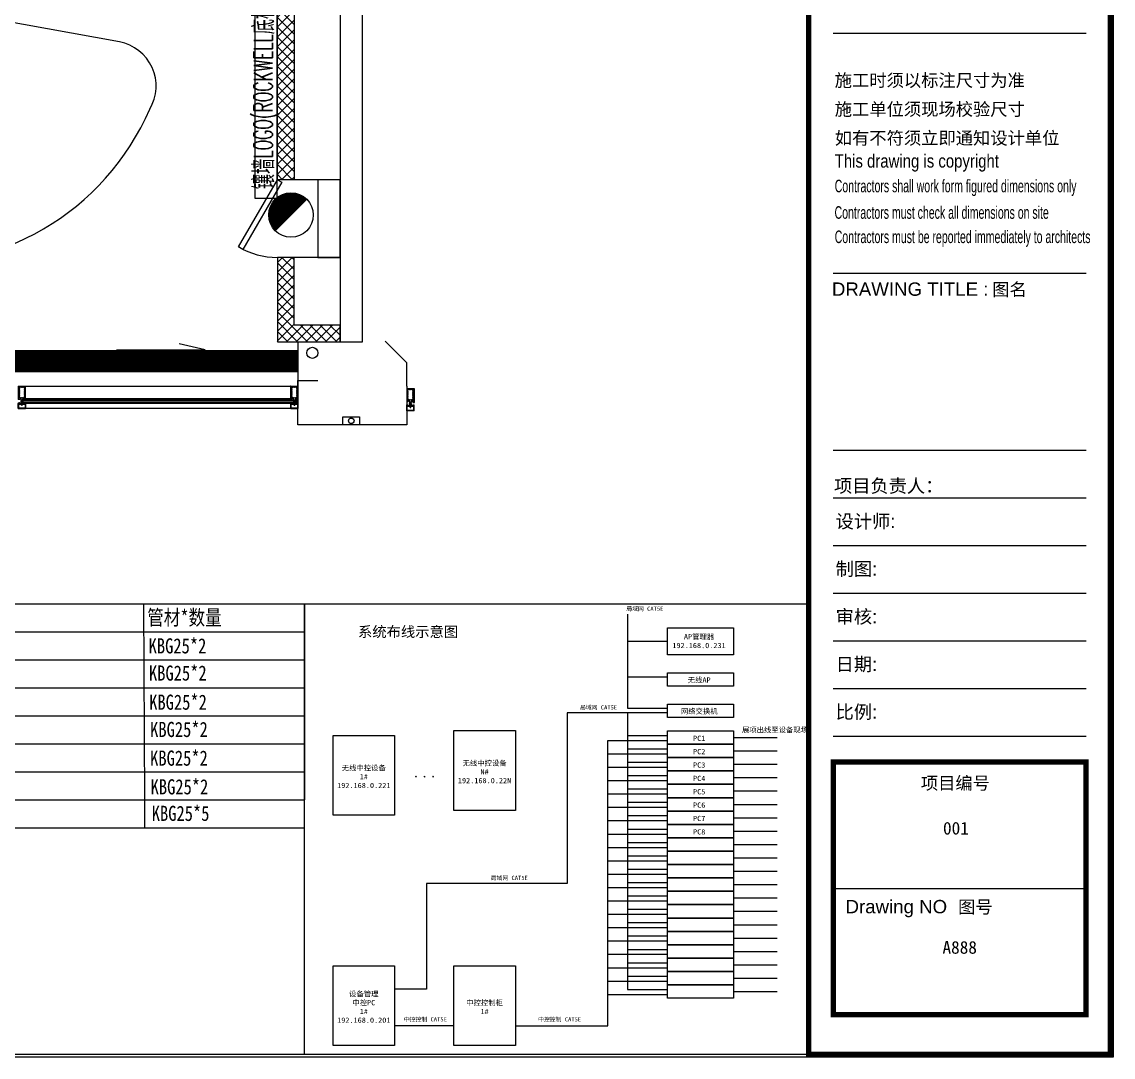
# Model space of a CAD drawing. Header units: millimetres. Extents: x 89805 to 1757503, y 48266 to 267832.
# Drawn here: x 890658 to 900490, y 117345 to 126673 of the extents above; entities that cross this region are included whole.
import ezdxf

# ---------------------------------------------------------------- set-up
doc = ezdxf.new("R2010")
doc.units = ezdxf.units.MM
doc.header["$LTSCALE"] = 1000
doc.linetypes.add('CONTINOUS', pattern=[0])
doc.linetypes.add('HIDDEN', pattern=[9.525, 6.35, -3.175])
for name, color, linetype in [('BZ', 1, 'Continuous'), ('G-新建隔墙', 4, 'Continuous'), ('G-装饰造型轮廓线', 3, 'Continuous'), ('GASK', 243, 'Continuous'), ('GLASS', 230, 'Continuous'), ('HATCH-OTHER', 161, 'Continuous'), ('PJ', 4, 'Continuous'), ('PUB_DIM', 3, 'Continuous'), ('PUB_TEXT', 7, 'Continuous'), ('SEAL', 95, 'Continuous'), ('SHEET', 2, 'Continuous'), ('TC', 4, 'Continuous'), ('WALL', 111, 'Continuous'), ('WALL-WIDE', 6, 'Continuous'), ('WINDOW', 2, 'Continuous'), ('WP_F_E', 6, 'Continuous'), ('WZ', 3, 'Continuous'), ('XC', 3, 'Continuous'), ('XX', 6, 'HIDDEN'), ('图框', 7, 'Continuous'), ('外挂石材', 31, 'Continuous'), ('多媒体弱电', 5, 'Continuous'), ('标注线', 8, 'Continuous'), ('雨水管', 3, 'Continuous')]:
    doc.layers.add(name, color=color, linetype=linetype)
doc.styles.add('_TCH_DIM', font='simplex_.ttf', dxfattribs={"bigfont": 'GBCBIG'})
doc.styles.add('HZ', font='bzxw.shx', dxfattribs={"width": 0.8, "bigfont": 'bzhz.shx'})
doc.styles.get("Standard").update_dxf_attribs({"font": 'txt', "bigfont": 'gbcbig.shx'})
doc.styles.add('WMF-Arial0', font='arial.ttf')
doc.styles.add('WMF-黑体0', font='simhei.ttf')
doc.styles.add('黑体', font='simhei.ttf', dxfattribs={"width": 0.7})
doc.linetypes.add('BATTING', pattern='A,0.0001,-0.1,[134,ltypeshp.shx,S=0.1,R=0,X=-0.1,Y=0],-0.2,[134,ltypeshp.shx,S=0.1,R=180,X=0.1,Y=0],-0.1', length=0.4001)
pattern_1 = [(45, (-555063.2, -151046.9), (-44.1941738, 44.1941738), []), (135, (-555063.2, -151046.9), (-44.1941738, -44.1941738), [])]

# ---------------------------------------------------------------- blocks, each defined once
blk = doc.blocks.new('dfghh')
at = {"layer": 'SHEET'}
for p, q in [((-36.41, 102.61), (-3.21, 102.61)), ((-36.41, 79.35), (-3.21, 79.35)), ((-36.41, 79.35), (-3.21, 79.35)), ((-36.41, 73.09), (-3.21, 73.09)), ((-36.41, 66.84), (-3.21, 66.84)), ((-36.41, 60.58), (-3.21, 60.58)), ((-36.41, 54.32), (-3.21, 54.32)), ((-36.41, 48.07), (-3.21, 48.07)), ((-36.41, 41.81), (-3.21, 41.81)), ((-36.41, 21.81), (-3.21, 21.81))]:
    blk.add_line(p, q, dxfattribs=at)
at = {"layer": 'SHEET', "const_width": 0.708}
blk.add_lwpolyline([(-3.21, 5.21), (-36.41, 5.21), (-36.41, 38.41), (-3.21, 38.41)], close=True, dxfattribs=at)
at = {"layer": 'WALL-WIDE', "color": 2, "ltscale": 150}
blk.add_line((-3.21, 134.06), (-36.41, 134.06), dxfattribs=at)
at = {"layer": 'WALL-WIDE', "color": 4}
blk.add_lwpolyline([(-579.5, 402.72), (0.35, 402.72), (0.35, -0.35), (-579.5, -0.35)], close=True, dxfattribs=at)
at = {"layer": '图框', "const_width": 0.708}
blk.add_lwpolyline([(0, 0), (-39.62, 0), (-39.62, 402.36), (0, 402.36)], close=True, dxfattribs=at)
at = {"color": 2, "lineweight": 0}
for s, height, style, p in [('施工时须以标注尺寸为准', 1.6644, 'WMF-黑体0', (-36.21, 127.09)), ('施工单位须现场校验尺寸', 1.6644, 'WMF-黑体0', (-36.21, 123.3)), ('如有不符须立即通知设计单位', 1.6644, 'WMF-黑体0', (-36.21, 119.51)), ('DRAWING TITLE :', 1.7535, 'WMF-Arial0', (-36.58, 99.63)), ('图名', 1.664, 'WMF-黑体0', (-15.53, 99.63)), ('项目负责人：', 1.754, 'WMF-Arial0', (-36.3, 73.8)), ('设计师:', 1.754, 'WMF-Arial0', (-36.09, 69.13)), ('制图:', 1.754, 'WMF-Arial0', (-36.09, 62.88)), ('审核:', 1.754, 'WMF-Arial0', (-36.09, 56.62)), ('日期:', 1.754, 'WMF-Arial0', (-36.09, 50.37)), ('比例:', 1.754, 'WMF-Arial0', (-36.09, 44.11)), ('项目编号', 1.664, 'WMF-黑体0', (-24.9, 34.8)), ('001', 1.664, 'WMF-黑体0', (-21.99, 28.88)), ('Drawing NO    ', 1.7535, 'WMF-Arial0', (-34.79, 18.54)), ('图号', 1.664, 'WMF-黑体0', (-20.01, 18.54)), ('A888', 1.664, 'WMF-黑体0', (-22.06, 13.23))]:
    blk.add_text(s, height=height, dxfattribs=dict(at, style=style)).set_placement(p)
at = {"color": 1, "lineweight": 0, "style": 'WMF-Arial0', "width": 0.8}
blk.add_text('This drawing is copyright', height=1.7535, dxfattribs=at).set_placement((-36.21, 116.46))
at = {"color": 2, "lineweight": 0, "style": 'WMF-Arial0', "width": 0.6}
for s, p in [('Contractors shall work form figured dimensions only', (-36.21, 113.22)), ('Contractors must check all dimensions on site', (-36.23, 109.74)), ('Contractors must be reported immediately to architects', (-36.21, 106.55))]:
    blk.add_text(s, height=1.6502, dxfattribs=at).set_placement(p)
blk = doc.blocks.new('$QC001_1')
blk.add_line((-134.2, 584.4), (148.6, 301.5))
at = {"const_width": 200}
blk.add_lwpolyline([(77.9, 372.2, 1), (-63.5, 513.7, -2.871181)], format="xyb", dxfattribs=at)
blk.add_lwpolyline([(325, 0), (325, 200), (-375, 200), (-375, 0)], close=True)
blk.add_circle((7.2, 442.9), 200)
at = {"style": 'HZ', "flags": 1}
for tag in ['UNIT', 'WHAT', 'SPEC']:
    blk.add_attdef(tag, (0, 0), '', height=0.001, dxfattribs=at)
blk = doc.blocks.new('xjt')
at = {"layer": 'TC'}
h = blk.add_hatch(dxfattribs=at)
h.set_pattern_fill('ANSI37', color=256, scale=0.3, angle=90, style=0)
h.set_pattern_definition([(135, (-101501.351, 55215.8413), (0.67351921, 0.67351921), []), (45, (-101501.351, 55215.8413), (0.67351921, -0.67351921), [])])
edge = h.paths.add_edge_path(flags=16)
edge.add_arc((-101513.6, 45460), 1.08, 90, 270)
edge.add_line((-101513.6, 45459), (-101513.3, 45459))
edge.add_arc((-101513.3, 45460), 1.08, 270, 450)
edge.add_line((-101513.3, 45461.1), (-101513.6, 45461.1))
edge = h.paths.add_edge_path(flags=16)
edge.add_arc((-101511, 45461.6), 0.541, 90, 180, ccw=False)
edge.add_line((-101511, 45462.1), (-101510, 45462.1))
edge.add_arc((-101510, 45461.6), 0.541, 0, 90, ccw=False)
edge.add_line((-101509.5, 45461.6), (-101509.5, 45458.9))
edge.add_arc((-101510, 45458.9), 0.541, -90, 0, ccw=False)
edge.add_line((-101510, 45458.4), (-101511, 45458.4))
edge.add_arc((-101511, 45458.9), 0.541, -180, -90, ccw=False)
edge.add_line((-101511.6, 45458.9), (-101511.6, 45461.6))
edge = h.paths.add_edge_path()
edge.add_arc((-101507.1, 45455.3), 0.324, -112.66705, 25.35497, ccw=False)
edge.add_line((-101507.2, 45455), (-101508.8, 45455.5))
edge.add_arc((-101509.4, 45454.6), 1.12, 57.94704, 89.84571)
edge.add_line((-101509.4, 45455.7), (-101512.8, 45455.7))
edge.add_line((-101512.8, 45455.7), (-101512.8, 45457.8))
edge.add_arc((-101513, 45457.8), 0.216, -0.01141, 90.02458)
edge.add_line((-101513, 45458), (-101514, 45458))
edge.add_arc((-101514, 45457.8), 0.216, 89.99939, 180.00147)
edge.add_line((-101514.2, 45457.8), (-101514.2, 45457.5))
edge.add_arc((-101514.2, 45457.3), 0.176, -153.43197, 74.12251, ccw=False)
edge.add_line((-101514.4, 45457.2), (-101515.6, 45458.6))
edge.add_arc((-101514, 45460), 2.16, 139.16882, 220.8359, ccw=False)
edge.add_line((-101515.6, 45461.4), (-101514.4, 45462.8))
edge.add_arc((-101514.2, 45462.7), 0.176, -74.09011, 153.44695, ccw=False)
edge.add_line((-101514.2, 45462.6), (-101514.2, 45462.3))
edge.add_arc((-101514, 45462.3), 0.216, 179.99005, 270.02397)
edge.add_line((-101514, 45462), (-101513, 45462))
edge.add_arc((-101513, 45462.3), 0.216, 269.99938, 360.00148)
edge.add_line((-101512.8, 45462.3), (-101512.8, 45464.5))
edge.add_line((-101512.8, 45464.5), (-101509.9, 45464.6))
edge.add_arc((-101510, 45467.3), 2.72, -87.266, -57.14387)
edge.add_line((-101508.5, 45465), (-101507.4, 45465.8))
edge.add_arc((-101507.2, 45465.6), 0.378, -35, 137, ccw=False)
edge.add_line((-101506.9, 45465.3), (-101507.5, 45464.5))
edge.add_arc((-101504.6, 45460.1), 5.22, 123.24259, 134.46294)
edge.add_line((-101508.3, 45463.8), (-101508.3, 45462.7))
edge.add_arc((-101506.9, 45465.5), 3.06, 243.93655, 266.72079)
edge.add_line((-101507.1, 45462.4), (-101507, 45462.4))
edge.add_arc((-101507.1, 45462.1), 0.324, -58.42964, 71.05491, ccw=False)
edge.add_line((-101506.9, 45461.8), (-101508.1, 45461.3))
edge.add_arc((-101508, 45461.1), 0.324, 121.57014, 238.42944)
edge.add_line((-101508.1, 45460.8), (-101506.9, 45460.3))
edge.add_arc((-101507.1, 45460), 0.324, -58.42944, 58.42978, ccw=False)
edge.add_line((-101506.9, 45459.8), (-101508.1, 45459.3))
edge.add_arc((-101508, 45459), 0.324, 121.57029, 238.42944)
edge.add_line((-101508.1, 45458.7), (-101506.9, 45458.3))
edge.add_arc((-101507.1, 45458), 0.324, -58.42944, 58.42978, ccw=False)
edge.add_line((-101506.9, 45457.7), (-101508.1, 45457.2))
edge.add_arc((-101507.9, 45457), 0.324, 121.5656, 201.64107)
edge.add_line((-101508.2, 45456.9), (-101506.8, 45455.4))
at = {"layer": 'GASK'}
for points in [[(-101506.8, 45455.4, -0.687422), (-101507.2, 45455), (-101508.8, 45455.5, 0.14009), (-101509.4, 45455.7), (-101513, 45455.7), (-101513, 45457.8, 0.414398), (-101513.2, 45458), (-101514.2, 45458, 0.414224), (-101514.4, 45457.8), (-101514.4, 45457.5, -1.533331), (-101514.6, 45457.2), (-101515.8, 45458.6, -0.37223), (-101515.8, 45461.4), (-101514.6, 45462.8, -1.533076), (-101514.4, 45462.6), (-101514.4, 45462.3, 0.414387), (-101514.2, 45462), (-101513.2, 45462, 0.414224), (-101513, 45462.3), (-101513, 45464.5), (-101509.9, 45464.6, 0.132195), (-101508.5, 45465), (-101507.4, 45465.8, -0.932515), (-101506.9, 45465.3), (-101507.5, 45464.5, 0.048997), (-101508.3, 45463.8), (-101508.3, 45462.7, 0.099744), (-101507.1, 45462.4), (-101507, 45462.4, -0.633913), (-101506.9, 45461.8), (-101508.1, 45461.3, 0.559221), (-101508.1, 45460.8), (-101506.9, 45460.3, -0.55922), (-101506.9, 45459.8), (-101508.1, 45459.3, 0.55922), (-101508.1, 45458.7), (-101506.9, 45458.3, -0.55922), (-101506.9, 45457.7), (-101508.1, 45457.2, 0.364343), (-101508.2, 45456.9)], [(-101513.6, 45461.1, 1), (-101513.6, 45459), (-101513.3, 45459, 1), (-101513.3, 45461.1)], [(-101511.6, 45461.6, -0.414214), (-101511, 45462.1), (-101510, 45462.1, -0.414214), (-101509.5, 45461.6), (-101509.5, 45458.9, -0.414214), (-101510, 45458.4), (-101511, 45458.4, -0.414214), (-101511.6, 45458.9)]]:
    blk.add_lwpolyline(points, format="xyb", close=True, dxfattribs=at)
blk = doc.blocks.new('ewgfg')
at = {"layer": 'SEAL'}
h = blk.add_hatch(dxfattribs=at)
h.set_pattern_fill('ANSI31', color=256, scale=0.4, style=0)
h.set_pattern_definition([(45, (-4249.88207, 19747.53816), (-0.35355339, 0.35355339), [])])
edge = h.paths.add_edge_path()
edge.add_arc((1976.9, 2077.5), 7.76, 344.15747, 391.93259)
edge.add_line((1983.5, 2081.6), (1985.9, 2081.6))
edge.add_arc((1986.3, 2081.4), 0.378, 151.33609, 227)
edge.add_line((1986, 2081.2), (1986.8, 2080.1))
edge.add_arc((1984.5, 2078.6), 2.72, 2.734, 32.85613, ccw=False)
edge.add_line((1987.2, 2078.7), (1987.3, 2075.6))
edge.add_line((1987.3, 2075.6), (1985.9, 2075.6))
edge.add_arc((1985.9, 2075.1), 0.5, 90, 200)
edge.add_line((1985.4, 2074.9), (1985.5, 2074.9))
edge.add_line((1985.5, 2074.9), (1985.4, 2074.9))
edge.add_line((1985.4, 2074.9), (1985.2, 2075.3))
edge.add_arc((1984.8, 2075.1), 0.5, 19.56208, 146.16593)
at = {"layer": 'TC'}
h = blk.add_hatch(dxfattribs=at)
h.set_pattern_fill('AR-SAND', color=256, scale=0.4, style=0)
h.set_pattern_definition([(37.5, (1983.476, 2074.86), (-0.64, 19.577), [0, -15.443, 0, -17.272, 0, -16.51]), (7.5, (1983.476, 2074.86), (17.98, 28.673), [0, -8.331, 0, -13.919, 0, -5.334]), (327.5, (1970.979, 2074.86), (31.64, 0.057), [0, -5.08, 0, -18.288, 0, -23.876]), (317.5, (1970.98, 2074.86), (30.542, 8.917), [0, -2.54, 0, -11.989, 0, -13.716])])
h.paths.add_polyline_path([(1983.5, 2081.6), (1988.7, 2081.6), (1988.7, 2074.9), (1983.5, 2074.9)])
at = {"layer": 'SEAL'}
blk.add_arc((1976.9, 2077.5), 7.76, 342.00846, 31.93259, dxfattribs=at)
at = {"layer": '标注线', "rotation": 90}
blk.add_blockref('xjt', (47451.8, 103588.6), dxfattribs=at)
blk = doc.blocks.new('M8T')
at = {"layer": 'PJ'}
blk.add_line((0, -5), (0, 0), dxfattribs=at)
blk.add_lwpolyline([(-5, 0), (-5, 0), (5, 0), (5, 0)], dxfattribs=at)
blk.add_lwpolyline([(-7, 0), (7, 0), (7, -5), (6, -5), (-6, -5), (-7, -5)], close=True, dxfattribs=at)
blk.add_lwpolyline([(-7, -5, 0.154701), (0, -5, 1.166596), (0, -5, 0.154701), (7, -5)], format="xyb", dxfattribs=at)
blk = doc.blocks.new('A$C0DF30340')
at = {"layer": 'GASK'}
h = blk.add_hatch(dxfattribs=at)
h.set_pattern_fill('ANSI37', color=256, scale=10, angle=-90, style=0)
h.set_pattern_definition([(315, (-6739.0329, 24457.4036), (0.883883476, 0.883883476), []), (45, (-6739.0329, 24457.4036), (-0.883883476, 0.883883476), [])])
h.paths.add_polyline_path([(8.5, -13.5), (8.5, -15.5), (-8.5, -15.5), (-8.5, -13.5)])
at = {"lineweight": 35}
for points in [[(30, -16, -0.339454), (29.9, -15.3), (31, -13.5), (32.5, -13.5), (32.5, -57.5), (-32.5, -57.5), (-32.5, -13.5), (-31, -13.5), (-29.9, -15.3, -0.339454), (-30, -16), (-31, -16.9), (-31, -20.5), (-28, -20.5), (-28, -22), (-31, -22), (-31, -56), (31, -56), (31, -22), (28, -22), (28, -20.5), (31, -20.5), (31, -16.9)], [(30.4, -17.4, 0.339454), (30.3, -16.5), (29.5, -15.7), (30.5, -13.9, 0.57735), (30.2, -13.5), (26.8, -13.5, 0.414214), (26.5, -13.8), (26.5, -14.4, 0.414214), (26.8, -14.7), (27.7, -14.7, -0.414214), (28, -15), (28, -16.4, -0.414214), (27.7, -16.7), (22.3, -16.7, -0.414214), (22, -16.4), (22, -15, -0.414214), (22.3, -14.7), (23.2, -14.7, 0.414214), (23.5, -14.4), (23.5, -13.8, 0.414214), (23.2, -13.5), (20.8, -13.5, 0.414214), (20.5, -13.8), (20.5, -16.7), (12.9, -16.7), (9.9, -15.5), (9.3, -13.5), (8.5, -13.5), (8.5, -15.5), (0, -15.5), (-8.5, -15.5), (-8.5, -13.5), (-9.3, -13.5), (-9.9, -15.5), (-12.9, -16.7), (-20.5, -16.7), (-20.5, -13.8, 0.414214), (-20.8, -13.5), (-23.2, -13.5, 0.414214), (-23.5, -13.8), (-23.5, -14.4, 0.414214), (-23.2, -14.7), (-22.3, -14.7, -0.414214), (-22, -15), (-22, -16.4, -0.414214), (-22.3, -16.7), (-27.7, -16.7, -0.414214), (-28, -16.4), (-28, -15, -0.414214), (-27.7, -14.7), (-26.8, -14.7, 0.414214), (-26.5, -14.4), (-26.5, -13.8, 0.414214), (-26.8, -13.5), (-30.2, -13.5, 0.57735), (-30.5, -13.9), (-29.5, -15.7), (-30.3, -16.5, 0.339454), (-30.4, -17.4), (-29, -20), (-27.7, -20), (-27.7, -19.2), (-8.5, -19.2), (-8.5, -18.2), (-0.6, -18.2, 0.198912), (-0.4, -18.1), (-0.2, -17.9, -0.414214), (0.2, -17.9), (0.4, -18.1, 0.198912), (0.6, -18.2), (8.5, -18.2), (8.5, -19.2), (27.7, -19.2), (27.7, -20), (29, -20)]]:
    blk.add_lwpolyline(points, format="xyb", close=True, dxfattribs=at)
at = {"layer": 'GASK'}
blk.add_lwpolyline([(8.5, -13.5), (8.5, -15.5), (-8.5, -15.5), (-8.5, -13.5)], close=True, dxfattribs=at)
at = {"layer": 'PJ'}
for p, q in [((-5, -19.8), (-5.8, -20.2)), ((-5.8, -20.2), (-5.8, -24.6)), ((-5, -25), (-5.8, -24.6)), ((5, -19.8), (-5, -19.8)), ((5, -25), (-5, -25)), ((-3, -13.5), (-3, -10)), ((-3, -29), (3, -29)), ((-2.9, -20.2), (-2.9, -24.6)), ((-2.5, -29.5), (-2.5, -25)), ((-2, -13.5), (-2, -10)), ((-0.9, -18.2), (-0.2, -19.8)), ((0.2, -18.2), (1, -19.8)), ((2, -13.5), (2, -10)), ((2.5, -29.5), (2.5, -25)), ((2.9, -20.2), (2.9, -24.6)), ((3, -13.5), (3, -10)), ((5, -19.8), (5.8, -20.2)), ((5, -25), (5.8, -24.6)), ((5.8, -20.2), (5.8, -24.6))]:
    blk.add_line(p, q, dxfattribs=at)
at = {"layer": 'PJ', "color": 1}
blk.add_lwpolyline([(-7.1, -18.9), (-5.8, -18.2), (0.2, -18.2), (6.2, -18.2), (7.8, -19.5)], dxfattribs=at)
at = {"layer": 'PJ'}
blk.add_lwpolyline([(-4.7, -19.8), (4.6, -19.8), (4.6, -18.2), (-4.7, -18.2)], close=True, dxfattribs=at)
blk.add_lwpolyline([(3, -25), (3, -29), (2.5, -29.5), (-2.5, -29.5), (-3, -29), (-3, -25)], dxfattribs=at)
for centre, start, end in [((-5.8, -29.4), 72.41205, 85.64352), ((-5.8, -15.4), 274.35648, 287.58795), ((0, -29.4), 72.41205, 107.58795), ((0, -15.4), 252.41205, 287.58795), ((5.8, -29.4), 94.35648, 107.58795), ((5.8, -15.4), 252.41205, 265.64352)]:
    blk.add_arc(centre, 9.55, start, end, dxfattribs=at)
at = {"layer": 'PJ', "xscale": 0.75, "yscale": 0.75, "zscale": 0.75, "rotation": 180}
blk.add_blockref('M8T', (0, -10), dxfattribs=at)
at = {"layer": 'WZ'}
blk.add_blockref('ewgfg', (-2016.8, -2089.1), dxfattribs=at)
at = {"layer": 'WZ', "xscale": -1}
blk.add_blockref('ewgfg', (2016.8, -2089.1), dxfattribs=at)
blk = doc.blocks.new('136EM1283T+20')
at = {"lineweight": 15, "ltscale": 2}
h = blk.add_hatch(dxfattribs=at)
h.set_pattern_fill('ANSI37', color=1, scale=0.45, style=0)
h.set_pattern_definition([(45, (-7.1094, 124.7), (-1.01028, 1.01028), []), (135, (-7.1094, 124.7), (-1.01028, -1.01028), [])])
edge = h.paths.add_edge_path()
edge.add_line((-4.1, 135.3), (-4.1, 136.3))
edge.add_arc((-2.9, 136.3), 1.2, 150, 180, ccw=False)
edge.add_line((-3.9, 136.9), (-3.5, 137.7))
edge.add_line((-3.5, 137.7), (-2.9, 138.7))
edge.add_arc((-3.1, 138.8), 0.21, 330, 360)
edge.add_line((-2.9, 138.8), (-2.9, 139.1))
edge.add_arc((-3.3, 139.1), 0.4, 360, 450)
edge.add_line((-3.3, 139.5), (-6.7, 139.5))
edge.add_arc((-6.7, 139.1), 0.4, 90, 180)
edge.add_line((-7.1, 139.1), (-7.1, 138.8))
edge.add_arc((-6.9, 138.8), 0.21, 180, 210)
edge.add_line((-7.1, 138.7), (-6.5, 137.7))
edge.add_line((-6.5, 137.7), (-6.1, 136.9))
edge.add_arc((-7.1, 136.3), 1.2, 0, 30, ccw=False)
edge.add_line((-5.9, 136.3), (-5.9, 135.3))
edge.add_line((-5.9, 135.3), (-5.9, 127.9))
edge.add_arc((-7.1, 127.9), 1.2, 330, 360, ccw=False)
edge.add_line((-6.1, 127.3), (-6.5, 126.5))
edge.add_line((-6.5, 126.5), (-7.1, 125.5))
edge.add_arc((-6.9, 125.4), 0.21, 150, 180)
edge.add_line((-7.1, 125.4), (-7.1, 125.1))
edge.add_arc((-6.7, 125.1), 0.4, 180, 270)
edge.add_line((-6.7, 124.7), (-3.3, 124.7))
edge.add_arc((-3.3, 125.1), 0.4, 270, 360)
edge.add_line((-2.9, 125.1), (-2.9, 125.4))
edge.add_arc((-3.1, 125.4), 0.21, 0, 30)
edge.add_line((-2.9, 125.5), (-3.5, 126.5))
edge.add_line((-3.5, 126.5), (-3.9, 127.3))
edge.add_arc((-2.9, 127.9), 1.2, 180, 210, ccw=False)
edge.add_line((-4.1, 127.9), (-4.1, 135.3))
h = blk.add_hatch(dxfattribs=at)
h.set_pattern_fill('ANSI37', color=1, scale=0.45, style=0)
h.set_pattern_definition([(45, (2.9093, 124.7), (-1.01028, 1.01028), []), (135, (2.9093, 124.7), (-1.01028, -1.01028), [])])
edge = h.paths.add_edge_path()
edge.add_line((4.1, 135.3), (4.1, 136.3))
edge.add_arc((2.9, 136.3), 1.2, 360, 390)
edge.add_line((3.9, 136.9), (3.5, 137.7))
edge.add_line((3.5, 137.7), (2.9, 138.7))
edge.add_arc((3.1, 138.8), 0.21, 180, 210, ccw=False)
edge.add_line((2.9, 138.8), (2.9, 139.1))
edge.add_arc((3.3, 139.1), 0.4, 90, 180, ccw=False)
edge.add_line((3.3, 139.5), (6.7, 139.5))
edge.add_arc((6.7, 139.1), 0.4, 0, 90, ccw=False)
edge.add_line((7.1, 139.1), (7.1, 138.8))
edge.add_arc((6.9, 138.8), 0.21, -30, 0, ccw=False)
edge.add_line((7.1, 138.7), (6.5, 137.7))
edge.add_line((6.5, 137.7), (6.1, 136.9))
edge.add_arc((7.1, 136.3), 1.2, 150, 180)
edge.add_line((5.9, 136.3), (5.9, 135.3))
edge.add_line((5.9, 135.3), (5.9, 127.9))
edge.add_arc((7.1, 127.9), 1.2, 180, 210)
edge.add_line((6.1, 127.3), (6.5, 126.5))
edge.add_line((6.5, 126.5), (7.1, 125.5))
edge.add_arc((6.9, 125.4), 0.21, 0, 30, ccw=False)
edge.add_line((7.1, 125.4), (7.1, 125.1))
edge.add_arc((6.7, 125.1), 0.4, 270, 360, ccw=False)
edge.add_line((6.7, 124.7), (3.3, 124.7))
edge.add_arc((3.3, 125.1), 0.4, 180, 270, ccw=False)
edge.add_line((2.9, 125.1), (2.9, 125.4))
edge.add_arc((3.1, 125.4), 0.21, 150, 180, ccw=False)
edge.add_line((2.9, 125.5), (3.5, 126.5))
edge.add_line((3.5, 126.5), (3.9, 127.3))
edge.add_arc((2.9, 127.9), 1.2, 330, 360)
edge.add_line((4.1, 127.9), (4.1, 135.3))
at = {"color": 1, "lineweight": 15, "ltscale": 2}
for points in [[(-4.1, 135.3), (-4.1, 136.3, -0.131652), (-3.9, 136.9), (-3.5, 137.7), (-2.9, 138.7, 0.131652), (-2.9, 138.8), (-2.9, 139.1, 0.414214), (-3.3, 139.5), (-6.7, 139.5, 0.414214), (-7.1, 139.1), (-7.1, 138.8, 0.131652), (-7.1, 138.7), (-6.5, 137.7), (-6.1, 136.9, -0.131652), (-5.9, 136.3), (-5.9, 135.3), (-5.9, 127.9, -0.131652), (-6.1, 127.3), (-6.5, 126.5), (-7.1, 125.5, 0.131652), (-7.1, 125.4), (-7.1, 125.1, 0.414214), (-6.7, 124.7), (-3.3, 124.7, 0.414214), (-2.9, 125.1), (-2.9, 125.4, 0.131652), (-2.9, 125.5), (-3.5, 126.5), (-3.9, 127.3, -0.131652), (-4.1, 127.9)], [(4.1, 135.3), (4.1, 136.3, 0.131652), (3.9, 136.9), (3.5, 137.7), (2.9, 138.7, -0.131652), (2.9, 138.8), (2.9, 139.1, -0.414214), (3.3, 139.5), (6.7, 139.5, -0.414214), (7.1, 139.1), (7.1, 138.8, -0.131652), (7.1, 138.7), (6.5, 137.7), (6.1, 136.9, 0.131652), (5.9, 136.3), (5.9, 135.3), (5.9, 127.9, 0.131652), (6.1, 127.3), (6.5, 126.5), (7.1, 125.5, -0.131652), (7.1, 125.4), (7.1, 125.1, -0.414214), (6.7, 124.7), (3.3, 124.7, -0.414214), (2.9, 125.1), (2.9, 125.4, -0.131652), (2.9, 125.5), (3.5, 126.5), (3.9, 127.3, 0.131652), (4.1, 127.9)]]:
    blk.add_lwpolyline(points, format="xyb", close=True, dxfattribs=at)
at = {"layer": 'XC', "lineweight": 15}
for points in [[(30.2, 118.8), (29.2, 118.8, -0.414214), (29, 119, -0.414214), (30, 120), (32, 120, -0.414214), (32.5, 119.5), (32.5, 0), (-32.5, 0), (-32.5, 119.5, -0.414214), (-32, 120), (-30, 120, -0.414214), (-29, 119, -0.414214), (-29.2, 118.8), (-30.2, 118.8, 0.414214), (-30.5, 118.5), (-30.5, 116.3, 0.414213), (-30, 115.8), (-25, 115.8, 0.414214), (-24.5, 116.3), (-24.5, 118.5, 0.414214), (-24.7, 118.8), (-25.8, 118.8, -0.414214), (-26, 119, -0.413525), (-25, 120), (-20.5, 120, -0.414214), (-20, 119.5), (-20, 119, -0.414214), (-20.5, 118.5), (-22, 118.5, 0.414214), (-22.5, 118), (-22.5, 116.3, 0.414214), (-22, 115.8), (-9.5, 115.8, 0.414214), (-9, 116.3), (-9, 125.9, 0.414214), (-9.3, 126.2), (-9.4, 126.2), (-10, 127.9, -0.537319), (-9.7, 128.3), (-7.5, 128.1, -0.176327), (-7.2, 128), (-6.8, 127.5, -0.57735), (-6.8, 127.2), (-7, 127.2, 0.267949), (-7.2, 127), (-7.7, 125), (-7.7, 124.7, 0.598837), (-7.2, 124.6, -0.236068), (-7, 124.7), (-3, 124.7, 0.414214), (-2.8, 124.9), (-2.8, 125.3), (-3.8, 126.9, -0.585007), (-3.6, 127.2), (-2.2, 127.2, -0.261824), (-1.3, 126.7), (-0.4, 125.2, 0.562186), (0.4, 125.2), (1.3, 126.7, -0.261824), (2.2, 127.2), (3.6, 127.2, -0.585007), (3.8, 126.9), (2.8, 125.3), (2.8, 124.9, 0.414214), (3, 124.7), (7, 124.7, -0.236068), (7.2, 124.6, 0.598837), (7.7, 124.7), (7.7, 125), (7.2, 127, 0.267949), (7, 127.2), (6.8, 127.2, -0.57735), (6.8, 127.5), (7.2, 128, -0.176327), (7.5, 128.1), (9.7, 128.3, -0.537319), (10, 127.9), (9.4, 126.2), (9.3, 126.2, 0.414214), (9, 125.9), (9, 116.3, 0.414214), (9.5, 115.8), (22, 115.8, 0.414214), (22.5, 116.3), (22.5, 118, 0.414214), (22, 118.5), (20.5, 118.5, -0.414214), (20, 119), (20, 119.5, -0.414214), (20.5, 120), (25, 120, -0.413525), (26, 119, -0.414214), (25.8, 118.8), (24.7, 118.8, 0.414214), (24.5, 118.5), (24.5, 116.3, 0.414214), (25, 115.8), (30, 115.8, 0.414213), (30.5, 116.3), (30.5, 118.5, 0.414214)], [(-29, 113.3), (-7, 113.3, 0.414214), (-6.5, 113.8), (-6.5, 121.7, -0.414214), (-6, 122.2), (6, 122.2, -0.414214), (6.5, 121.7), (6.5, 113.8, 0.414214), (7, 113.3), (29, 113.3, -0.414214), (30, 112.3), (30, 5, -0.414214), (29, 4), (-29, 4, -0.414214), (-30, 5), (-30, 112.3, -0.414214)]]:
    blk.add_lwpolyline(points, format="xyb", close=True, dxfattribs=at)
at = {"layer": 'XC', "lineweight": 15, "ltscale": 2}
blk.add_lwpolyline([(5, 152.5, -0.414214), (5.2, 152.3), (5.2, 146.7, -0.414214), (5, 146.5), (3.3, 146.5, 0.414214), (3.1, 146.3), (3.1, 143, -0.414214), (2.6, 142.5), (-2.6, 142.5, -0.414214), (-3.1, 143), (-3.1, 146.3, 0.414214), (-3.3, 146.5), (-5.1, 146.5, -0.414214), (-5.3, 146.7), (-5.3, 152.3, -0.414214), (-5.1, 152.5), (-3.3, 152.5, 0.414214), (-3.1, 152.7), (-3.1, 155.5, 0.414214), (-3.6, 156), (-8.5, 156, 0.414215), (-9, 155.5), (-9, 138.3, -0.414214), (-9.3, 138), (-9.4, 138), (-10, 136.3, 0.537319), (-9.7, 135.9), (-7.5, 136.1, 0.176327), (-7.2, 136.2), (-6.8, 136.7, 0.57735), (-6.8, 137), (-7, 137, -0.267949), (-7.2, 137.2), (-7.7, 139.2), (-7.7, 139.5, -0.598837), (-7.2, 139.6, 0.236068), (-7, 139.5), (-3, 139.5, -0.414214), (-2.8, 139.3), (-2.8, 138.9), (-3.8, 137.3, 0.585007), (-3.6, 137), (-2.2, 137, 0.261824), (-1.3, 137.5), (-0.4, 139, -0.562186), (0.4, 139), (1.3, 137.5, 0.261824), (2.2, 137), (3.6, 137, 0.585007), (3.8, 137.3), (2.8, 138.9), (2.8, 139.3, -0.414214), (3, 139.5), (7, 139.5, 0.236068), (7.2, 139.6, -0.598837), (7.7, 139.5), (7.7, 139.2), (7.2, 137.2, -0.267949), (7, 137), (6.8, 137, 0.57735), (6.8, 136.7), (7.2, 136.2, 0.176327), (7.5, 136.1), (9.7, 135.9, 0.537319), (10, 136.3), (9.4, 138), (9.3, 138, -0.414214), (9, 138.3), (9, 155.5, 0.414214), (8.5, 156), (3.6, 156, 0.414214), (3.1, 155.5), (3.1, 152.7, 0.414214), (3.3, 152.5)], format="xyb", close=True, dxfattribs=at)

msp = doc.modelspace()

# ---------------------------------------------------------------- hatches: boundary and pattern name
at = {"layer": 'G-新建隔墙', "ltscale": 0.7}
h = msp.add_hatch(dxfattribs=at)
h.set_pattern_fill('ANSI37', color=4, scale=500, style=0)
h.set_pattern_definition(pattern_1)
h.paths.add_polyline_path([(892960.6, 131430.4), (893110.6, 131430.4), (893110.6, 125250.6), (892960.6, 125250.6)])
h = msp.add_hatch(dxfattribs=at)
h.set_pattern_fill('ANSI37', color=4, scale=500, style=0)
h.set_pattern_definition(pattern_1)
edge = h.paths.add_edge_path()
edge.add_line((893110.6, 124550.6), (892960.6, 124550.6))
edge.add_line((892960.6, 124550.6), (892960.6, 123790.6))
edge.add_line((892960.6, 123790.6), (893525.6, 123790.6))
edge.add_line((893525.6, 123790.6), (893525.6, 123940.6))
edge.add_line((893525.6, 123940.6), (893110.6, 123940.6))
edge.add_line((893110.6, 123940.6), (893110.6, 124550.6))
edge.add_line((893110.6, 124550.6), (892960.6, 124550.6))
at = {"layer": 'TC'}
h = msp.add_hatch(dxfattribs=at)
h.set_pattern_fill('ANSI32', color=256, scale=20, style=0, double=1)
h.set_pattern_definition([(45, (1387797.436, -2385638.542), (-5.303300859, 5.303300859), []), (45, (1387800.9714, -2385638.542), (-5.303300859, 5.303300859), [])])
h.paths.add_polyline_path([(890677.9, 123289.1), (890639.9, 123289.1), (890639.9, 123377.1), (890677.9, 123377.1)], flags=16)
h.paths.add_polyline_path([(890633.9, 123283.1), (890683.9, 123283.1), (890683.9, 123383.1), (890633.9, 123383.1)])
h = msp.add_hatch(dxfattribs=at)
h.set_pattern_fill('ANSI32', color=256, scale=20, style=0, double=1)
h.set_pattern_definition([(135, (395974.6024, -2385638.542), (5.303300859, 5.303300859), []), (135, (395971.067, -2385638.542), (5.303300859, 5.303300859), [])])
h.paths.add_polyline_path([(893094.1, 123289.1), (893132.1, 123289.1), (893132.1, 123377.1), (893094.1, 123377.1)], flags=16)
h.paths.add_polyline_path([(893138.1, 123283.1), (893088.1, 123283.1), (893088.1, 123383.1), (893138.1, 123383.1)])
h = msp.add_hatch(dxfattribs=at)
h.set_pattern_fill('ANSI32', color=256, scale=20, style=0, double=1)
h.set_pattern_definition([(45, (1391296.59, -2385658.542), (-5.303300859, 5.303300859), []), (45, (1391300.126, -2385658.542), (-5.303300859, 5.303300859), [])])
h.paths.add_polyline_path([(894177.1, 123269.1), (894139.1, 123269.1), (894139.1, 123357.1), (894177.1, 123357.1)], flags=16)
h.paths.add_polyline_path([(894133.1, 123263.1), (894183.1, 123263.1), (894183.1, 123363.1), (894133.1, 123363.1)])

# ---------------------------------------------------------------- linework, layer by layer
at = {"color": 20, "ltscale": 0.7}
msp.add_lwpolyline([(873783.2, 124324.4, 0.414214), (876383.2, 126924.4), (876383.2, 128470.4, -0.414214), (876883.2, 128970.4), (878138.2, 128970.4, -0.289853), (879038.8, 128400.4), (879699.3, 127005.8, 0.260725), (882086.3, 125307.5), (889443.3, 124507.6, 0.328577), (891810.3, 125886.5, 0.522117), (891537.4, 126492.2), (890238.8, 126726.7), (890238.8, 126726.7)], format="xyb", dxfattribs=at)
at = {"color": 20, "linetype": 'BATTING', "ltscale": 0.2, "const_width": 200}
msp.add_lwpolyline([(885740.6, 123616), (893145.6, 123616)], dxfattribs=at)
at = {"color": 20, "ltscale": 0.7}
for points in [[(891511.4, 123717), (892308.4, 123717), (892075.5, 123772.4)], [(893550.6, 123040.6), (893550.6, 123115.6), (893700.6, 123115.6), (893700.6, 123040.6)]]:
    msp.add_lwpolyline(points, dxfattribs=at)
msp.add_circle((893625.6, 123078.1), 25, dxfattribs=at)
at = {"layer": 'Defpoints', "color": 5}
for p, q in [((893203.7, 121430.7), (893203.7, 119663.9)), ((891765.7, 119411.5), (891765.7, 119663.9)), ((876647.8, 119411.5), (893203.7, 119411.5)), ((893203.7, 117369.4), (876648.4, 117369.4))]:
    msp.add_line(p, q, dxfattribs=at)
at = {"layer": 'G-新建隔墙', "color": 4, "ltscale": 0.7}
msp.add_lwpolyline([(892960.6, 131430.4), (893110.6, 131430.4), (893110.6, 125250.6), (892960.6, 125250.6)], close=True, dxfattribs=at)
msp.add_lwpolyline([(893110.6, 124550.6), (892960.6, 124550.6), (892960.6, 123790.6), (893525.6, 123790.6), (893525.6, 123940.6), (893110.6, 123940.6), (893110.6, 124550.6), (892960.6, 124550.6)], dxfattribs=at)
at = {"layer": 'G-装饰造型轮廓线', "color": 3, "ltscale": 0.7}
for p, q in [((893525.6, 125250.6), (892960.6, 125250.6)), ((893525.6, 124550.6), (892960.6, 124550.6))]:
    msp.add_line(p, q, dxfattribs=at)
at = {"layer": 'G-装饰造型轮廓线', "color": 3, "ltscale": 0.7, "elevation": 60}
msp.add_lwpolyline([(892757.2, 125082.9), (892957.2, 125082.9), (892957.2, 127632.9), (892757.2, 127632.9)], close=True, dxfattribs=at)
at = {"layer": 'G-装饰造型轮廓线', "color": 3, "ltscale": 0.7}
msp.add_lwpolyline([(892960.6, 124040.5), (892960.6, 124040.5), (892960.6, 123790.6), (893145.6, 123790.6), (893145.6, 123390.6)], dxfattribs=at)
at = {"layer": 'GASK', "color": 1}
for points in [[(893078.6, 123270.6), (893080.6, 123270.6), (893080.6, 123390.6), (893078.6, 123390.6)], [(894192.6, 123250.6), (894190.6, 123250.6), (894190.6, 123370.6), (894192.6, 123370.6)]]:
    msp.add_lwpolyline(points, close=True, dxfattribs=at)
at = {"layer": 'GLASS'}
for points in [[(893095.1, 123258.6), (890674.9, 123258.6), (890673.9, 123259.6), (890673.9, 123263.6), (890674.9, 123264.6), (893095.1, 123264.6), (893096.1, 123263.6), (893096.1, 123259.6)], [(893095.1, 123240.6), (890674.9, 123240.6), (890673.9, 123241.6), (890673.9, 123245.6), (890674.9, 123246.6), (893095.1, 123246.6), (893096.1, 123245.6), (893096.1, 123241.6)]]:
    msp.add_lwpolyline(points, close=True, dxfattribs=at)
at = {"layer": 'PUB_DIM'}
for points in [[(893145.6, 123270.6), (893130.6, 123270.6), (893130.6, 123240.6), (893145.6, 123240.6)], [(893144.4, 123269.4), (893131.8, 123269.4), (893131.8, 123241.8), (893144.4, 123241.8)]]:
    msp.add_lwpolyline(points, close=True, dxfattribs=at)
at = {"layer": 'WALL', "color": 4, "ltscale": 0.7}
msp.add_lwpolyline([(893525.6, 132190.5), (893525.6, 123790.6), (893725.6, 123790.6), (893725.6, 132190.5), (893525.6, 132190.5)], dxfattribs=at)
at = {"layer": 'WINDOW'}
msp.add_line((893145.6, 123390.6), (893145.6, 123190.6), dxfattribs=at)
at = {"layer": 'WINDOW', "extrusion": (0, 0, -1)}
msp.add_line((893145.6, 123190.6), (893145.6, 123390.6), dxfattribs=at)
at = {"layer": 'WINDOW'}
msp.add_lwpolyline([(892960.6, 125250.6), (892999.6, 125228.1), (892649.6, 124621.9), (892610.6, 124644.4)], close=True, dxfattribs=at)
msp.add_arc((892960.6, 125250.6), 700, 240, 270.00102, dxfattribs=at)
at = {"layer": 'XC'}
for points in [[(890689.4, 123390.6), (893078.6, 123390.6), (893078.6, 123270.6), (890688.9, 123270.6)], [(893080.6, 123190.6), (890689.4, 123190.6)]]:
    msp.add_lwpolyline(points, dxfattribs=at)
at = {"layer": 'XC', "color": 2}
msp.add_lwpolyline([(893081.1, 123234.6), (890689.3, 123234.6)], dxfattribs=at)
at = {"layer": 'XX', "linetype": 'CONTINOUS', "ltscale": 3}
for p, q in [((893078.6, 123277.3), (890689.4, 123277.3)), ((893078.6, 123274.8), (890689.4, 123274.8)), ((893078.6, 123272.1), (890689.4, 123272.1))]:
    msp.add_line(p, q, dxfattribs=at)
at = {"layer": '外挂石材', "ltscale": 0.7}
for points in [[(894125.6, 123390.6), (894125.6, 123601.7), (893931.1, 123796.1)], [(894125.6, 123390.6), (894125.6, 123040.6), (893145.6, 123040.6), (893145.6, 123440.6), (893325.6, 123440.6)]]:
    msp.add_lwpolyline(points, dxfattribs=at)
at = {"layer": '多媒体弱电'}
for p, q in [((876647.3, 121430.7), (893203.7, 121430.7)), ((891765.7, 119663.9), (891757.7, 121430.7)), ((879122, 121178.3), (893203.7, 121178.3)), ((879122, 120925.9), (893203.7, 120925.9)), ((879122, 120673.5), (893203.7, 120673.5)), ((879122, 120421.1), (893203.7, 120421.1)), ((879122, 120168.7), (893203.7, 120168.7)), ((879122, 119916.3), (893203.7, 119916.3)), ((879122, 119663.9), (893203.7, 119663.9))]:
    msp.add_line(p, q, dxfattribs=at)
at = {"layer": '多媒体弱电', "color": 7}
for p, q in [((896113.8, 121334.9), (896113.8, 120489.6)), ((896113.8, 121091.8), (896473.6, 121091.8)), ((896113.8, 120771.2), (896473.6, 120771.2)), ((895571.2, 120446.1), (895571.2, 118908.3)), ((896473.6, 120446.1), (895571.2, 120446.1)), ((896113.8, 120489.6), (896473.6, 120489.6)), ((896113.8, 120446.1), (896113.8, 117955.2)), ((896473.6, 120446.1), (896113.8, 120446.1)), ((896113.8, 120243.8), (896473.6, 120243.8)), ((897070.4, 120225), (897461.8, 120225)), ((896113.8, 120123.4), (896473.6, 120123.4)), ((897070.4, 120104.5), (897461.8, 120104.5)), ((896113.8, 120002.9), (896473.6, 120002.9)), ((897070.4, 119984.1), (897461.8, 119984.1)), ((896113.8, 119882.5), (896473.6, 119882.5)), ((897070.4, 119863.6), (897461.8, 119863.6)), ((896113.8, 119762), (896473.6, 119762)), ((897070.4, 119743.2), (897461.8, 119743.2)), ((896113.8, 119641.6), (896473.6, 119641.6)), ((897070.4, 119622.7), (897461.8, 119622.7)), ((896113.8, 119521.1), (896473.6, 119521.1)), ((897070.4, 119502.3), (897461.8, 119502.3)), ((896113.8, 119400.7), (896473.6, 119400.7)), ((897070.4, 119381.8), (897461.8, 119381.8)), ((896113.8, 119280.2), (896473.6, 119280.2)), ((897070.4, 119261.4), (897461.8, 119261.4)), ((896113.8, 119159.8), (896473.6, 119159.8)), ((897070.4, 119140.9), (897461.8, 119140.9)), ((896113.8, 119039.3), (896473.6, 119039.3)), ((897070.4, 119020.5), (897461.8, 119020.5)), ((895571.2, 118908.3), (894302.8, 118908.3)), ((894302.8, 118908.3), (894302.8, 117957.5)), ((896113.8, 118918.9), (896473.6, 118918.9)), ((897070.4, 118900), (897461.8, 118900)), ((896113.8, 118798.4), (896473.6, 118798.4)), ((897070.4, 118779.6), (897461.8, 118779.6)), ((896113.8, 118678), (896473.6, 118678)), ((897070.4, 118659.1), (897461.8, 118659.1)), ((896113.8, 118557.5), (896473.6, 118557.5)), ((897070.4, 118538.7), (897461.8, 118538.7)), ((896113.8, 118437.1), (896473.6, 118437.1)), ((897070.4, 118418.2), (897461.8, 118418.2)), ((896113.8, 118316.6), (896473.6, 118316.6)), ((897070.4, 118297.8), (897461.8, 118297.8)), ((896113.8, 118196.2), (896473.6, 118196.2)), ((897070.4, 118177.3), (897461.8, 118177.3)), ((896113.8, 118075.7), (896473.6, 118075.7)), ((897070.4, 118056.8), (897461.8, 118056.8)), ((894302.8, 117957.5), (894016.6, 117957.5)), ((896113.8, 117955.2), (896473.6, 117955.2)), ((897070.4, 117936.4), (897461.8, 117936.4))]:
    msp.add_line(p, q, dxfattribs=at)
at = {"layer": '多媒体弱电', "color": 1}
for p, q in [((895936.1, 120198.9), (896473.6, 120198.9)), ((895936.1, 117628.1), (895936.1, 120198.9)), ((895936.1, 120078.5), (896473.6, 120078.5)), ((895936.1, 119958), (896473.6, 119958)), ((895936.1, 119837.6), (896473.6, 119837.6)), ((895936.1, 119717.1), (896473.6, 119717.1)), ((895936.1, 119596.6), (896473.6, 119596.6)), ((895936.1, 119476.2), (896473.6, 119476.2)), ((895936.1, 119355.7), (896473.6, 119355.7)), ((895936.1, 119235.3), (896473.6, 119235.3)), ((895936.1, 119114.8), (896473.6, 119114.8)), ((895936.1, 118994.4), (896473.6, 118994.4)), ((895936.1, 118873.9), (896473.6, 118873.9)), ((895936.1, 118753.5), (896473.6, 118753.5)), ((895936.1, 118633), (896473.6, 118633)), ((895936.1, 118512.6), (896473.6, 118512.6)), ((895936.1, 118392.1), (896473.6, 118392.1)), ((895936.1, 118271.7), (896473.6, 118271.7)), ((895936.1, 118151.2), (896473.6, 118151.2)), ((895936.1, 118030.8), (896473.6, 118030.8)), ((895936.1, 117910.3), (896473.6, 117910.3)), ((894550.6, 117628.1), (894016.6, 117628.1)), ((895104.6, 117628.1), (895936.1, 117628.1))]:
    msp.add_line(p, q, dxfattribs=at)
at = {"layer": '多媒体弱电'}
for points in [[(893203.7, 121430.7), (897747.3, 121430.7), (897747.3, 117369.4), (893203.7, 117369.4)], [(896473.6, 121213.3), (897070.4, 121213.3), (897070.4, 120970.2), (896473.6, 120970.2)], [(896473.6, 120807.7), (897070.4, 120807.7), (897070.4, 120687.2), (896473.6, 120687.2)], [(896473.6, 120526.1), (897070.4, 120526.1), (897070.4, 120405.7), (896473.6, 120405.7)], [(893462.6, 120244.6), (894016.6, 120244.6), (894016.6, 119524.8), (893462.6, 119524.8)], [(894550.6, 120288.2), (895104.6, 120288.2), (895104.6, 119568.4), (894550.6, 119568.4)], [(896473.6, 120285.2), (897070.4, 120285.2), (897070.4, 120164.8), (896473.6, 120164.8)], [(896473.6, 120164.8), (897070.4, 120164.8), (897070.4, 120044.3), (896473.6, 120044.3)], [(896473.6, 120044.3), (897070.4, 120044.3), (897070.4, 119923.9), (896473.6, 119923.9)], [(896473.6, 119923.9), (897070.4, 119923.9), (897070.4, 119803.4), (896473.6, 119803.4)], [(896473.6, 119803.4), (897070.4, 119803.4), (897070.4, 119683), (896473.6, 119683)], [(896473.6, 119683), (897070.4, 119683), (897070.4, 119562.5), (896473.6, 119562.5)], [(896473.6, 119562.5), (897070.4, 119562.5), (897070.4, 119442), (896473.6, 119442)], [(896473.6, 119442), (897070.4, 119442), (897070.4, 119321.6), (896473.6, 119321.6)], [(896473.6, 119321.6), (897070.4, 119321.6), (897070.4, 119201.1), (896473.6, 119201.1)], [(896473.6, 119201.1), (897070.4, 119201.1), (897070.4, 119080.7), (896473.6, 119080.7)], [(896473.6, 119080.7), (897070.4, 119080.7), (897070.4, 118960.2), (896473.6, 118960.2)], [(896473.6, 118960.2), (897070.4, 118960.2), (897070.4, 118839.8), (896473.6, 118839.8)], [(896473.6, 118839.8), (897070.4, 118839.8), (897070.4, 118719.3), (896473.6, 118719.3)], [(896473.6, 118719.3), (897070.4, 118719.3), (897070.4, 118598.9), (896473.6, 118598.9)], [(896473.6, 118598.9), (897070.4, 118598.9), (897070.4, 118478.4), (896473.6, 118478.4)], [(896473.6, 118478.4), (897070.4, 118478.4), (897070.4, 118358), (896473.6, 118358)], [(896473.6, 118358), (897070.4, 118358), (897070.4, 118237.5), (896473.6, 118237.5)], [(896473.6, 118237.5), (897070.4, 118237.5), (897070.4, 118117.1), (896473.6, 118117.1)], [(893462.6, 118169.4), (894016.6, 118169.4), (894016.6, 117449.6), (893462.6, 117449.6)], [(894550.6, 118169.4), (895104.6, 118169.4), (895104.6, 117449.6), (894550.6, 117449.6)], [(896473.6, 118117.1), (897070.4, 118117.1), (897070.4, 117996.6), (896473.6, 117996.6)], [(896473.6, 117996.6), (897070.4, 117996.6), (897070.4, 117876.2), (896473.6, 117876.2)]]:
    msp.add_lwpolyline(points, close=True, dxfattribs=at)
at = {"layer": '雨水管', "ltscale": 0.7}
msp.add_circle((893275.6, 123690.5), 50, dxfattribs=at)
msp.add_circle((893275.6, 123690.5), 50, dxfattribs=at)

# ---------------------------------------------------------------- block references
at = {"layer": 'BZ', "rotation": 180}
for p in [(890658.9, 123390.6), (894158.1, 123370.6)]:
    msp.add_blockref('136EM1283T+20', p, dxfattribs=at)
at = {"layer": 'BZ', "xscale": -1, "rotation": 180}
msp.add_blockref('136EM1283T+20', (893113.1, 123390.6), dxfattribs=at)
at = {"layer": 'HATCH-OTHER', "linetype": 'ByBlock', "xscale": 68.60699999998906, "yscale": 68.60700000000014, "zscale": 68.607}
msp.add_blockref('dfghh', (900465.5, 117369.4), dxfattribs=at)
at = {"layer": 'WP_F_E', "rotation": 90}
msp.add_blockref('$QC001_1', (893525.6, 124925.6), dxfattribs=at)
at = {"layer": 'XC', "xscale": -1}
msp.add_blockref('A$C0DF30340', (890658.9, 123248.1), dxfattribs=at)
at = {"layer": 'XC'}
msp.add_blockref('A$C0DF30340', (893113.1, 123248.1), dxfattribs=at)
at = {"layer": 'XC', "extrusion": (0, 0, -1), "zscale": -1}
msp.add_blockref('A$C0DF30340', (-894158.1, 123228.1), dxfattribs=at)
at = {"layer": '标注线', "rotation": 270}
for p in [(845226.6, 21757.6), (848727.6, 21737.6)]:
    msp.add_blockref('xjt', p, dxfattribs=at)
at = {"layer": '标注线', "xscale": -1, "rotation": 90}
msp.add_blockref('xjt', (938523.6, 21757.6), dxfattribs=at)

# ---------------------------------------------------------------- texts
at = {"layer": 'PUB_TEXT', "style": '_TCH_DIM', "width": 0.6}
msp.add_text('镶墙LOGO(ROCKWELL底标高+0.60，顶标高1.10)', height=168.794, rotation=90, dxfattribs=at).set_placement((892916, 125164.6, 60))
at = {"layer": '多媒体弱电', "color": 5, "style": '黑体', "width": 0.8}
for s, p in [('管材*数量', (891788.2, 121238)), ('KBG25*2', (891800.3, 120982.5)), ('KBG25*2', (891803.4, 120737.6)), ('KBG25*2', (891805.5, 120475.1)), ('KBG25*2', (891813.9, 120229.4)), ('KBG25*2', (891813.9, 119971.1)), ('KBG25*2', (891818.1, 119712.8)), ('KBG25*5', (891828.3, 119473.4))]:
    msp.add_text(s, height=136.41, dxfattribs=at).set_placement(p)
at = {"layer": '多媒体弱电', "color": 7, "attachment_point": 5}
for s, insert, char_height, width in [('{\\fSimSun|b0|i0|c134|p2;局域网 \\fSimSun|b0|i0|c0|p2;CAT5E}', (896270.8, 121383.7), 37.625, 329.481), ('{\\fSimSun|b0|i0|c134|p2;AP管理器\\P192.168.0.231}', (896758.8, 121093.2), 47.25, 503.064), ('{\\fSimSun|b0|i0|c134|p2;无线AP}', (896760.5, 120740.4), 47.25, 503.064), ('{\\fSimSun|b0|i0|c134|p2;局域网 \\fSimSun|b0|i0|c0|p2;CAT5E}', (895853.7, 120494.5), 37.625, 329.481), ('{\\fSimSun|b0|i0|c134|p2;网络交换机}', (896760.5, 120458.8), 47.25, 503.064), ('{\\fSimSun|b0|i0|c134|p2;PC1}', (896760.5, 120217.9), 47.25, 503.064), ('{\\fSimSun|b0|i0|c134|p2;PC2}', (896760.5, 120097.5), 47.25, 503.064), ('{\\fSimSun|b0|i0|c134|p2;无线中控设备^J1#\\P192.168.0.221}', (893738.8, 119871.7), 47.25, 477.291), ('{\\fSimSun|b0|i0|c134|p2;无线中控设备^JN#\\P192.168.0.22N}', (894826.8, 119915.3), 47.25, 477.291), ('{\\fSimSun|b0|i0|c134|p2;PC3}', (896760.5, 119977), 47.25, 503.064), ('{\\fSimSun|b0|i0|c134|p2;···}', (894286, 119871.7), 56.7, 477.291), ('{\\fSimSun|b0|i0|c134|p2;PC4}', (896760.5, 119856.6), 47.25, 503.064), ('{\\fSimSun|b0|i0|c134|p2;PC5}', (896760.5, 119736.1), 47.25, 503.064), ('{\\fSimSun|b0|i0|c134|p2;PC6}', (896760.5, 119615.7), 47.25, 503.064), ('{\\fSimSun|b0|i0|c134|p2;PC7}', (896760.5, 119495.2), 47.25, 503.064), ('{\\fSimSun|b0|i0|c134|p2;PC8}', (896760.5, 119374.8), 47.25, 503.064), ('{\\fSimSun|b0|i0|c134|p2;局域网 \\fSimSun|b0|i0|c0|p2;CAT5E}', (895049.2, 118958.3), 37.625, 425.169), ('{\\fSimSun|b0|i0|c134|p2;设备管理\\P中控PC^J1#\\P192.168.0.201}', (893738.8, 117796.5), 47.25, 477.291), ('{\\fSimSun|b0|i0|c134|p2;中控控制柜^J1#}', (894826.8, 117796.5), 47.25, 477.291), ('{\\fSimSun|b0|i0|c134|p2;中控控制 \\fSimSun|b0|i0|c0|p2;CAT5E}', (894293.8, 117683.8), 37.625, 425.169), ('{\\fSimSun|b0|i0|c134|p2;中控控制 \\fSimSun|b0|i0|c0|p2;CAT5E}', (895503.2, 117683.8), 37.625, 425.169)]:
    msp.add_mtext(s, dxfattribs=dict(at, insert=insert, char_height=char_height, width=width))
at = {"layer": '多媒体弱电', "color": 5}
for s, insert, char_height, width, attachment_point in [('{\\fSimSun|b1|i0|c134|p34;系统布线示意图}', (893686.5, 121225.1), 94.5, 3168.161, 1), ('{\\fSimSun|b0|i0|c134|p2;展项出线至设备现场}', (897443.4, 120291.2), 47.25, 645.387, 5)]:
    msp.add_mtext(s, dxfattribs=dict(at, insert=insert, char_height=char_height, width=width, attachment_point=attachment_point))

doc.saveas('drawing.dxf')
